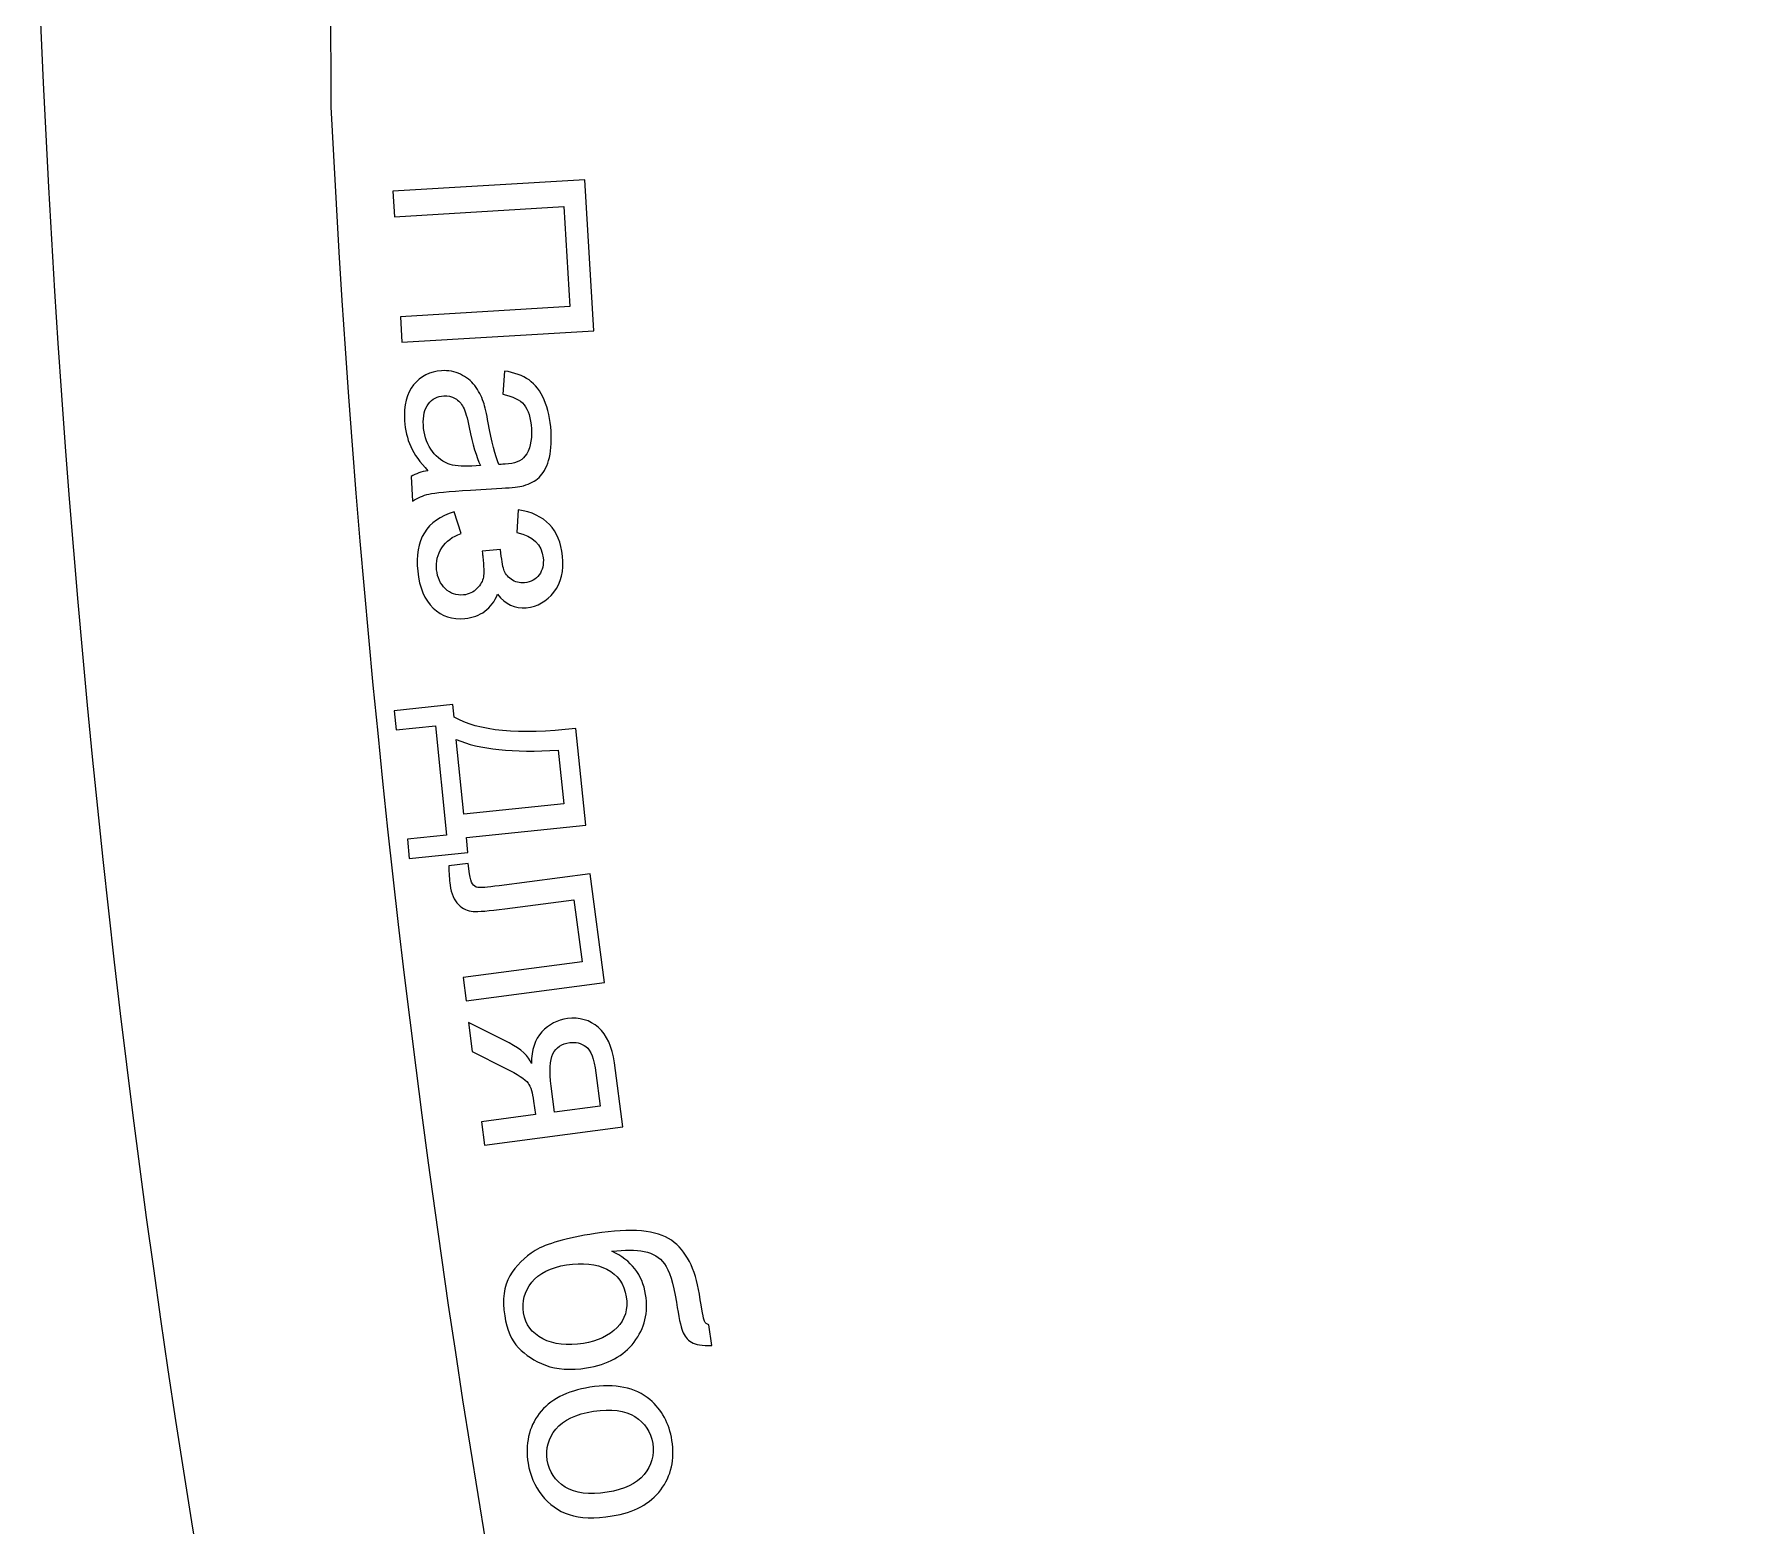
# Model space of a CAD drawing. Header units: millimetres. Extents: x -998 to 1016, y -1915 to 1914.
# Drawn here: x -205.5 to -151.6, y -1579 to -1532.1 of the extents above; entities that cross this region are included whole.
import ezdxf

# ---------------------------------------------------------------- set-up
doc = ezdxf.new("R2010")
doc.units = ezdxf.units.MM
doc.header["$MEASUREMENT"] = 0
doc.layers.add('layer 1', color=7, linetype='Continuous')

msp = doc.modelspace()

# ---------------------------------------------------------------- linework, layer by layer
at = {"layer": 'layer 1', "color": 2, "lineweight": 20}
msp.add_open_spline([(194.3957, -1114.8459), (124.2, -1114.8458), (58.2417, -1132.9496), (0.896, -1164.7091), (0.896, -1164.7091), (0.896, -1164.7091), (-12.0945, -1172.2086), (-12.0945, -1172.2086), (-12.0945, -1172.2086), (-125.2622, -1240.5539), (-201.8214, -1363.3757), (-205.4554, -1504.3458), (-205.4554, -1504.3458), (-205.4554, -1504.3458), (-170.9966, -1504.3458), (-170.9966, -1504.3458), (-170.9966, -1504.3458), (-170.9965, -1502.689), (-169.6534, -1501.3459), (-167.9964, -1501.3458), (-167.9964, -1501.3458), (-166.3398, -1501.3458), (-164.9752, -1502.6895), (-164.9966, -1504.3458), (-164.9966, -1504.3458), (-164.9966, -1504.3458), (-164.9967, -1504.3537), (-164.9967, -1504.3537), (-164.9967, -1504.3537), (-164.9967, -1504.3537), (-164.9967, -1525.3381), (-164.9967, -1525.3381), (-164.9967, -1525.3381), (-164.9967, -1525.3381), (-164.9966, -1525.3459), (-164.9966, -1525.3459), (-164.9966, -1525.3459), (-164.9752, -1527.0022), (-166.3398, -1528.3458), (-167.9966, -1528.3459), (-167.9966, -1528.3459), (-169.6534, -1528.3458), (-170.9965, -1527.0026), (-170.9965, -1525.3457), (-170.9965, -1525.3457), (-170.9965, -1525.3457), (-205.4554, -1525.3457), (-205.4554, -1525.3457), (-205.4554, -1525.3457), (-201.8212, -1666.315), (-125.2624, -1789.1349), (-12.0967, -1857.4819), (-12.0967, -1857.4819), (-12.0967, -1857.4819), (0.8935, -1864.9816), (0.8935, -1864.9816), (0.8935, -1864.9816), (58.2391, -1896.7429), (124.1991, -1914.8459), (194.3956, -1914.8459), (194.3956, -1914.8459), (263.5146, -1914.8459), (328.5246, -1897.2959), (385.2469, -1866.4366), (385.2469, -1866.4366), (385.2469, -1866.4366), (367.9563, -1836.489), (367.9563, -1836.489), (367.9563, -1836.489), (366.5217, -1837.3173), (364.6868, -1836.8255), (363.8584, -1835.3909), (363.8584, -1835.3909), (363.03, -1833.956), (363.5113, -1832.1024), (364.9564, -1831.2928), (364.9564, -1831.2928), (364.9564, -1831.2928), (364.9632, -1831.289), (364.9632, -1831.289), (364.9632, -1831.289), (364.9632, -1831.289), (383.1363, -1820.7968), (383.1363, -1820.7968), (383.1363, -1820.7968), (383.1363, -1820.7968), (383.143, -1820.7928), (383.143, -1820.7928), (383.143, -1820.7928), (384.5665, -1819.946), (386.4126, -1820.4561), (387.241, -1821.8909), (387.241, -1821.8909), (388.0694, -1823.3256), (387.5779, -1825.1605), (386.143, -1825.9889), (386.143, -1825.9889), (386.143, -1825.9889), (403.4201, -1855.9137), (403.4201, -1855.9137), (403.4201, -1855.9137), (515.9759, -1786.7795), (591.7027, -1663.5077), (594.3007, -1522.3458), (594.3007, -1522.3458), (594.3007, -1522.3458), (594.3007, -1507.3459), (594.3007, -1507.3459), (594.3007, -1507.3459), (591.7029, -1366.1862), (515.9772, -1242.9176), (403.4252, -1173.7812), (403.4252, -1173.7812), (403.4252, -1173.7812), (386.1526, -1203.6984), (386.1526, -1203.6984), (386.1526, -1203.6984), (387.5872, -1204.5268), (388.079, -1206.3617), (387.2506, -1207.7965), (387.2506, -1207.7965), (386.4221, -1209.2312), (384.5762, -1209.7413), (383.1525, -1208.8946), (383.1525, -1208.8946), (383.1525, -1208.8946), (383.1459, -1208.8906), (383.1459, -1208.8906), (383.1459, -1208.8906), (383.1459, -1208.8906), (364.9728, -1198.3983), (364.9728, -1198.3983), (364.9728, -1198.3983), (364.9728, -1198.3983), (364.9661, -1198.3945), (364.9661, -1198.3945), (364.9661, -1198.3945), (363.5207, -1197.5851), (363.0396, -1195.7313), (363.868, -1194.2965), (363.868, -1194.2965), (364.6963, -1192.8617), (366.531, -1192.37), (367.9659, -1193.1984), (367.9659, -1193.1984), (367.9659, -1193.1984), (385.2521, -1163.2578), (385.2521, -1163.2578), (385.2521, -1163.2578), (328.5313, -1132.3934), (263.5166, -1114.8459), (194.3957, -1114.8459)], degree=3, knots=[0, 0, 0, 0, 0.025641, 0.025641, 0.025641, 0.025641, 0.0512821, 0.0512821, 0.0512821, 0.0512821, 0.0769231, 0.0769231, 0.0769231, 0.0769231, 0.1025641, 0.1025641, 0.1025641, 0.1025641, 0.1282051, 0.1282051, 0.1282051, 0.1282051, 0.1538462, 0.1538462, 0.1538462, 0.1538462, 0.1794872, 0.1794872, 0.1794872, 0.1794872, 0.2051282, 0.2051282, 0.2051282, 0.2051282, 0.2307692, 0.2307692, 0.2307692, 0.2307692, 0.2564103, 0.2564103, 0.2564103, 0.2564103, 0.2820513, 0.2820513, 0.2820513, 0.2820513, 0.3076923, 0.3076923, 0.3076923, 0.3076923, 0.3333333, 0.3333333, 0.3333333, 0.3333333, 0.3589744, 0.3589744, 0.3589744, 0.3589744, 0.3846154, 0.3846154, 0.3846154, 0.3846154, 0.4102564, 0.4102564, 0.4102564, 0.4102564, 0.4358974, 0.4358974, 0.4358974, 0.4358974, 0.4615385, 0.4615385, 0.4615385, 0.4615385, 0.4871795, 0.4871795, 0.4871795, 0.4871795, 0.5128205, 0.5128205, 0.5128205, 0.5128205, 0.5384615, 0.5384615, 0.5384615, 0.5384615, 0.5641026, 0.5641026, 0.5641026, 0.5641026, 0.5897436, 0.5897436, 0.5897436, 0.5897436, 0.6153846, 0.6153846, 0.6153846, 0.6153846, 0.6410256, 0.6410256, 0.6410256, 0.6410256, 0.6666667, 0.6666667, 0.6666667, 0.6666667, 0.6923077, 0.6923077, 0.6923077, 0.6923077, 0.7179487, 0.7179487, 0.7179487, 0.7179487, 0.7435897, 0.7435897, 0.7435897, 0.7435897, 0.7692308, 0.7692308, 0.7692308, 0.7692308, 0.7948718, 0.7948718, 0.7948718, 0.7948718, 0.8205128, 0.8205128, 0.8205128, 0.8205128, 0.8461538, 0.8461538, 0.8461538, 0.8461538, 0.8717949, 0.8717949, 0.8717949, 0.8717949, 0.8974359, 0.8974359, 0.8974359, 0.8974359, 0.9230769, 0.9230769, 0.9230769, 0.9230769, 0.9487179, 0.9487179, 0.9487179, 0.9487179, 1, 1, 1, 1], dxfattribs=at)
at = {"layer": 'layer 1', "color": 250, "lineweight": 20}
msp.add_open_spline([(-196.2882, -1498.3028), (-196.2882, -1498.3028), (-196.1118, -1534.3457), (-196.1118, -1534.3457), (-196.1118, -1534.3457), (-189.6966, -1664.3935), (-119.0087, -1782.3638), (-7.5194, -1849.7323), (-7.5194, -1849.7323), (-7.5194, -1849.7323), (5.3237, -1857.1471), (5.3237, -1857.1471), (5.3237, -1857.1471), (63.3321, -1889.2601), (128.1011, -1905.8459), (194.3956, -1905.8459), (194.3956, -1905.8459), (269.9836, -1905.8459), (333.9758, -1880.035), (398.2295, -1843.2738)], degree=3, knots=[0, 0, 0, 0, 0.1666667, 0.1666667, 0.1666667, 0.1666667, 0.3333333, 0.3333333, 0.3333333, 0.3333333, 0.5, 0.5, 0.5, 0.5, 0.6666667, 0.6666667, 0.6666667, 0.6666667, 1, 1, 1, 1], dxfattribs=at)
at = {"layer": 'layer 1', "color": 250}
for points, knots in [([(-188.1161, -1536.6366), (-188.1161, -1536.6366), (-187.83, -1541.3891), (-187.83, -1541.3891), (-187.83, -1541.3891), (-187.83, -1541.3891), (-193.8742, -1541.7526), (-193.8742, -1541.7526), (-193.8742, -1541.7526), (-193.8742, -1541.7526), (-193.9228, -1540.9495), (-193.9228, -1540.9495), (-193.9228, -1540.9495), (-193.9228, -1540.9495), (-188.5914, -1540.628), (-188.5914, -1540.628), (-188.5914, -1540.628), (-188.5914, -1540.628), (-188.7803, -1537.4788), (-188.7803, -1537.4788), (-188.7803, -1537.4788), (-188.7803, -1537.4788), (-194.1116, -1537.7989), (-194.1116, -1537.7989), (-194.1116, -1537.7989), (-194.1116, -1537.7989), (-194.1601, -1536.9985), (-194.1601, -1536.9985), (-194.1601, -1536.9985), (-194.1601, -1536.9985), (-188.1161, -1536.6366), (-188.1161, -1536.6366)], [0, 0, 0, 0, 0.1111111, 0.1111111, 0.1111111, 0.1111111, 0.2222222, 0.2222222, 0.2222222, 0.2222222, 0.3333333, 0.3333333, 0.3333333, 0.3333333, 0.4444444, 0.4444444, 0.4444444, 0.4444444, 0.5555556, 0.5555556, 0.5555556, 0.5555556, 0.6666667, 0.6666667, 0.6666667, 0.6666667, 0.7777778, 0.7777778, 0.7777778, 0.7777778, 1, 1, 1, 1]), ([(-193.0574, -1545.7941), (-193.3074, -1545.5333), (-193.4882, -1545.2785), (-193.6, -1545.0297), (-193.6, -1545.0297), (-193.7117, -1544.7808), (-193.7755, -1544.511), (-193.7939, -1544.2202), (-193.7939, -1544.2202), (-193.8227, -1543.7388), (-193.7265, -1543.3626), (-193.5079, -1543.0897), (-193.5079, -1543.0897), (-193.2879, -1542.817), (-192.9952, -1542.6702), (-192.6297, -1542.6478), (-192.6297, -1542.6478), (-192.4151, -1542.6347), (-192.2163, -1542.6723), (-192.0332, -1542.7592), (-192.0332, -1542.7592), (-191.8502, -1542.8461), (-191.7011, -1542.9653), (-191.5832, -1543.1169), (-191.5832, -1543.1169), (-191.4668, -1543.2684), (-191.3759, -1543.4423), (-191.3091, -1543.636), (-191.3091, -1543.636), (-191.2617, -1543.7802), (-191.2105, -1543.9977), (-191.1568, -1544.29), (-191.1568, -1544.29), (-191.0494, -1544.8846), (-190.9385, -1545.3198), (-190.8227, -1545.5968), (-190.8227, -1545.5968), (-190.721, -1545.5945), (-190.6561, -1545.592), (-190.6279, -1545.5893), (-190.6279, -1545.5893), (-190.3258, -1545.5723), (-190.1166, -1545.4886), (-190.0016, -1545.3409), (-190.0016, -1545.3409), (-189.8455, -1545.1412), (-189.7793, -1544.8551), (-189.8016, -1544.4811), (-189.8016, -1544.4811), (-189.8226, -1544.1324), (-189.899, -1543.878), (-190.0309, -1543.7194), (-190.0309, -1543.7194), (-190.1629, -1543.5594), (-190.3868, -1543.4497), (-190.7025, -1543.389), (-190.7025, -1543.389), (-190.7025, -1543.389), (-190.647, -1542.6568), (-190.647, -1542.6568), (-190.647, -1542.6568), (-190.3325, -1542.7049), (-190.0747, -1542.7978), (-189.8749, -1542.9384), (-189.8749, -1542.9384), (-189.6752, -1543.0775), (-189.5153, -1543.2872), (-189.3952, -1543.5671), (-189.3952, -1543.5671), (-189.2752, -1543.8471), (-189.2033, -1544.1748), (-189.1809, -1544.5516), (-189.1809, -1544.5516), (-189.1573, -1544.9257), (-189.1841, -1545.2318), (-189.2571, -1545.47), (-189.2571, -1545.47), (-189.3317, -1545.7095), (-189.4312, -1545.8882), (-189.5588, -1546.0062), (-189.5588, -1546.0062), (-189.6849, -1546.1242), (-189.849, -1546.2109), (-190.0496, -1546.2664), (-190.0496, -1546.2664), (-190.1754, -1546.2997), (-190.4027, -1546.3255), (-190.7315, -1546.3452), (-190.7315, -1546.3452), (-190.7315, -1546.3452), (-191.721, -1546.4041), (-191.721, -1546.4041), (-191.721, -1546.4041), (-192.4113, -1546.4462), (-192.8461, -1546.488), (-193.0269, -1546.5309), (-193.0269, -1546.5309), (-193.2076, -1546.5738), (-193.3802, -1546.6464), (-193.5416, -1546.7501), (-193.5416, -1546.7501), (-193.5416, -1546.7501), (-193.5888, -1545.9751), (-193.5888, -1545.9751), (-193.5888, -1545.9751), (-193.4388, -1545.8884), (-193.2622, -1545.8285), (-193.0574, -1545.7941)], [0, 0, 0, 0, 0.0357143, 0.0357143, 0.0357143, 0.0357143, 0.0714286, 0.0714286, 0.0714286, 0.0714286, 0.1071429, 0.1071429, 0.1071429, 0.1071429, 0.1428571, 0.1428571, 0.1428571, 0.1428571, 0.1785714, 0.1785714, 0.1785714, 0.1785714, 0.2142857, 0.2142857, 0.2142857, 0.2142857, 0.25, 0.25, 0.25, 0.25, 0.2857143, 0.2857143, 0.2857143, 0.2857143, 0.3214286, 0.3214286, 0.3214286, 0.3214286, 0.3571429, 0.3571429, 0.3571429, 0.3571429, 0.3928571, 0.3928571, 0.3928571, 0.3928571, 0.4285714, 0.4285714, 0.4285714, 0.4285714, 0.4642857, 0.4642857, 0.4642857, 0.4642857, 0.5, 0.5, 0.5, 0.5, 0.5357143, 0.5357143, 0.5357143, 0.5357143, 0.5714286, 0.5714286, 0.5714286, 0.5714286, 0.6071429, 0.6071429, 0.6071429, 0.6071429, 0.6428571, 0.6428571, 0.6428571, 0.6428571, 0.6785714, 0.6785714, 0.6785714, 0.6785714, 0.7142857, 0.7142857, 0.7142857, 0.7142857, 0.75, 0.75, 0.75, 0.75, 0.7857143, 0.7857143, 0.7857143, 0.7857143, 0.8214286, 0.8214286, 0.8214286, 0.8214286, 0.8571429, 0.8571429, 0.8571429, 0.8571429, 0.8928571, 0.8928571, 0.8928571, 0.8928571, 0.9285714, 0.9285714, 0.9285714, 0.9285714, 1, 1, 1, 1]), ([(-191.4042, -1545.6323), (-191.53, -1545.3693), (-191.6482, -1544.9708), (-191.7572, -1544.4369), (-191.7572, -1544.4369), (-191.8194, -1544.1346), (-191.8818, -1543.9212), (-191.9448, -1543.7982), (-191.9448, -1543.7982), (-192.0063, -1543.6751), (-192.0934, -1543.583), (-192.2031, -1543.5204), (-192.2031, -1543.5204), (-192.313, -1543.4579), (-192.4328, -1543.4305), (-192.5612, -1543.4384), (-192.5612, -1543.4384), (-192.7588, -1543.4502), (-192.9201, -1543.5355), (-193.0436, -1543.693), (-193.0436, -1543.693), (-193.1657, -1543.8505), (-193.2188, -1544.0733), (-193.2018, -1544.3626), (-193.2018, -1544.3626), (-193.1848, -1544.6478), (-193.1069, -1544.8992), (-192.9682, -1545.1143), (-192.9682, -1545.1143), (-192.8295, -1545.3295), (-192.6481, -1545.4827), (-192.4256, -1545.574), (-192.4256, -1545.574), (-192.2523, -1545.644), (-192.0027, -1545.6677), (-191.6753, -1545.648), (-191.6753, -1545.648), (-191.6753, -1545.648), (-191.4042, -1545.6323), (-191.4042, -1545.6323)], [0, 0, 0, 0, 0.0909091, 0.0909091, 0.0909091, 0.0909091, 0.1818182, 0.1818182, 0.1818182, 0.1818182, 0.2727273, 0.2727273, 0.2727273, 0.2727273, 0.3636364, 0.3636364, 0.3636364, 0.3636364, 0.4545455, 0.4545455, 0.4545455, 0.4545455, 0.5454545, 0.5454545, 0.5454545, 0.5454545, 0.6363636, 0.6363636, 0.6363636, 0.6363636, 0.7272727, 0.7272727, 0.7272727, 0.7272727, 0.8181818, 0.8181818, 0.8181818, 0.8181818, 1, 1, 1, 1]), ([(-191.3523, -1548.3325), (-191.3523, -1548.3325), (-190.7728, -1548.2741), (-190.7728, -1548.2741), (-190.7728, -1548.2741), (-190.7377, -1548.5857), (-190.7034, -1548.7971), (-190.6701, -1548.9082), (-190.6701, -1548.9082), (-190.6353, -1549.0194), (-190.5597, -1549.1204), (-190.439, -1549.2111), (-190.439, -1549.2111), (-190.3197, -1549.3004), (-190.1768, -1549.3373), (-190.0119, -1549.3204), (-190.0119, -1549.3204), (-189.8131, -1549.3004), (-189.6599, -1549.2172), (-189.5539, -1549.0724), (-189.5539, -1549.0724), (-189.4493, -1548.9262), (-189.407, -1548.748), (-189.4285, -1548.538), (-189.4285, -1548.538), (-189.4716, -1548.1206), (-189.7461, -1547.8548), (-190.2538, -1547.7377), (-190.2538, -1547.7377), (-190.2538, -1547.7377), (-190.2118, -1547.0233), (-190.2118, -1547.0233), (-190.2118, -1547.0233), (-189.3696, -1547.1588), (-188.9055, -1547.6446), (-188.8194, -1548.4835), (-188.8194, -1548.4835), (-188.7717, -1548.9488), (-188.8617, -1549.3277), (-189.0893, -1549.6174), (-189.0893, -1549.6174), (-189.3168, -1549.9087), (-189.6075, -1550.072), (-189.96, -1550.1089), (-189.96, -1550.1089), (-190.3167, -1550.1457), (-190.6186, -1550.0015), (-190.864, -1549.679), (-190.864, -1549.679), (-190.9594, -1549.9098), (-191.0934, -1550.0901), (-191.2645, -1550.2186), (-191.2645, -1550.2186), (-191.4341, -1550.347), (-191.6452, -1550.4236), (-191.8947, -1550.4496), (-191.8947, -1550.4496), (-192.2867, -1550.4897), (-192.6192, -1550.3795), (-192.8923, -1550.1193), (-192.8923, -1550.1193), (-193.1655, -1549.8606), (-193.3282, -1549.4739), (-193.3805, -1548.9621), (-193.3805, -1548.9621), (-193.4834, -1547.9666), (-193.1006, -1547.3439), (-192.232, -1547.0939), (-192.232, -1547.0939), (-192.232, -1547.0939), (-192.0118, -1547.7737), (-192.0118, -1547.7737), (-192.0118, -1547.7737), (-192.2848, -1547.8663), (-192.4881, -1548.0162), (-192.6219, -1548.2247), (-192.6219, -1548.2247), (-192.7556, -1548.4332), (-192.8086, -1548.6624), (-192.784, -1548.9118), (-192.784, -1548.9118), (-192.7579, -1549.1615), (-192.6659, -1549.3625), (-192.5079, -1549.5135), (-192.5079, -1549.5135), (-192.3501, -1549.6646), (-192.1604, -1549.7293), (-191.9419, -1549.7063), (-191.9419, -1549.7063), (-191.7713, -1549.688), (-191.6294, -1549.6219), (-191.5132, -1549.5038), (-191.5132, -1549.5038), (-191.3984, -1549.3871), (-191.3317, -1549.268), (-191.3115, -1549.1465), (-191.3115, -1549.1465), (-191.2928, -1549.0263), (-191.2989, -1548.8105), (-191.3311, -1548.5018), (-191.3311, -1548.5018), (-191.3327, -1548.4763), (-191.3403, -1548.42), (-191.3523, -1548.3325)], [0, 0, 0, 0, 0.037037, 0.037037, 0.037037, 0.037037, 0.0740741, 0.0740741, 0.0740741, 0.0740741, 0.1111111, 0.1111111, 0.1111111, 0.1111111, 0.1481481, 0.1481481, 0.1481481, 0.1481481, 0.1851852, 0.1851852, 0.1851852, 0.1851852, 0.2222222, 0.2222222, 0.2222222, 0.2222222, 0.2592593, 0.2592593, 0.2592593, 0.2592593, 0.2962963, 0.2962963, 0.2962963, 0.2962963, 0.3333333, 0.3333333, 0.3333333, 0.3333333, 0.3703704, 0.3703704, 0.3703704, 0.3703704, 0.4074074, 0.4074074, 0.4074074, 0.4074074, 0.4444444, 0.4444444, 0.4444444, 0.4444444, 0.4814815, 0.4814815, 0.4814815, 0.4814815, 0.5185185, 0.5185185, 0.5185185, 0.5185185, 0.5555556, 0.5555556, 0.5555556, 0.5555556, 0.5925926, 0.5925926, 0.5925926, 0.5925926, 0.6296296, 0.6296296, 0.6296296, 0.6296296, 0.6666667, 0.6666667, 0.6666667, 0.6666667, 0.7037037, 0.7037037, 0.7037037, 0.7037037, 0.7407407, 0.7407407, 0.7407407, 0.7407407, 0.7777778, 0.7777778, 0.7777778, 0.7777778, 0.8148148, 0.8148148, 0.8148148, 0.8148148, 0.8518519, 0.8518519, 0.8518519, 0.8518519, 0.8888889, 0.8888889, 0.8888889, 0.8888889, 0.9259259, 0.9259259, 0.9259259, 0.9259259, 1, 1, 1, 1]), ([(-188.4039, -1553.9103), (-188.4039, -1553.9103), (-188.0904, -1556.9516), (-188.0904, -1556.9516), (-188.0904, -1556.9516), (-188.0904, -1556.9516), (-191.8465, -1557.3387), (-191.8465, -1557.3387), (-191.8465, -1557.3387), (-191.8465, -1557.3387), (-191.7988, -1557.811), (-191.7988, -1557.811), (-191.7988, -1557.811), (-191.7988, -1557.811), (-193.6444, -1558.0015), (-193.6444, -1558.0015), (-193.6444, -1558.0015), (-193.6444, -1558.0015), (-193.706, -1557.3924), (-193.706, -1557.3924), (-193.706, -1557.3924), (-193.706, -1557.3924), (-192.4695, -1557.2649), (-192.4695, -1557.2649), (-192.4695, -1557.2649), (-192.4695, -1557.2649), (-192.823, -1553.8289), (-192.823, -1553.8289), (-192.823, -1553.8289), (-192.823, -1553.8289), (-194.0608, -1553.9564), (-194.0608, -1553.9564), (-194.0608, -1553.9564), (-194.0608, -1553.9564), (-194.1224, -1553.3487), (-194.1224, -1553.3487), (-194.1224, -1553.3487), (-194.1224, -1553.3487), (-192.2782, -1553.1583), (-192.2782, -1553.1583), (-192.2782, -1553.1583), (-192.2782, -1553.1583), (-192.2368, -1553.5488), (-192.2368, -1553.5488), (-192.2368, -1553.5488), (-191.4767, -1553.9968), (-190.1986, -1554.1173), (-188.4039, -1553.9103)], [0, 0, 0, 0, 0.0769231, 0.0769231, 0.0769231, 0.0769231, 0.1538462, 0.1538462, 0.1538462, 0.1538462, 0.2307692, 0.2307692, 0.2307692, 0.2307692, 0.3076923, 0.3076923, 0.3076923, 0.3076923, 0.3846154, 0.3846154, 0.3846154, 0.3846154, 0.4615385, 0.4615385, 0.4615385, 0.4615385, 0.5384615, 0.5384615, 0.5384615, 0.5384615, 0.6153846, 0.6153846, 0.6153846, 0.6153846, 0.6923077, 0.6923077, 0.6923077, 0.6923077, 0.7692308, 0.7692308, 0.7692308, 0.7692308, 0.8461538, 0.8461538, 0.8461538, 0.8461538, 1, 1, 1, 1]), ([(-188.9528, -1554.5895), (-190.3744, -1554.6804), (-191.445, -1554.5694), (-192.1646, -1554.2565), (-192.1646, -1554.2565), (-192.1646, -1554.2565), (-191.9233, -1556.6027), (-191.9233, -1556.6027), (-191.9233, -1556.6027), (-191.9233, -1556.6027), (-188.7791, -1556.2786), (-188.7791, -1556.2786), (-188.7791, -1556.2786), (-188.7791, -1556.2786), (-188.9528, -1554.5895), (-188.9528, -1554.5895)], [0, 0, 0, 0, 0.2, 0.2, 0.2, 0.2, 0.4, 0.4, 0.4, 0.4, 0.6, 0.6, 0.6, 0.6, 1, 1, 1, 1]), ([(-187.9497, -1558.4829), (-187.9497, -1558.4829), (-187.5004, -1561.9098), (-187.5004, -1561.9098), (-187.5004, -1561.9098), (-187.5004, -1561.9098), (-191.8525, -1562.4805), (-191.8525, -1562.4805), (-191.8525, -1562.4805), (-191.8525, -1562.4805), (-191.949, -1561.7472), (-191.949, -1561.7472), (-191.949, -1561.7472), (-191.949, -1561.7472), (-188.2061, -1561.2555), (-188.2061, -1561.2555), (-188.2061, -1561.2555), (-188.2061, -1561.2555), (-188.4637, -1559.3009), (-188.4637, -1559.3009), (-188.4637, -1559.3009), (-188.4637, -1559.3009), (-190.6313, -1559.5848), (-190.6313, -1559.5848), (-190.6313, -1559.5848), (-191.1361, -1559.6521), (-191.4718, -1559.679), (-191.6385, -1559.6671), (-191.6385, -1559.6671), (-191.8036, -1559.6552), (-191.9564, -1559.5839), (-192.0953, -1559.4519), (-192.0953, -1559.4519), (-192.2356, -1559.3199), (-192.3226, -1559.1143), (-192.3591, -1558.8365), (-192.3591, -1558.8365), (-192.3826, -1558.6645), (-192.3976, -1558.4642), (-192.4044, -1558.237), (-192.4044, -1558.237), (-192.4044, -1558.237), (-191.7894, -1558.1565), (-191.7894, -1558.1565), (-191.7894, -1558.1565), (-191.7894, -1558.1565), (-191.747, -1558.4809), (-191.747, -1558.4809), (-191.747, -1558.4809), (-191.7279, -1558.6332), (-191.6978, -1558.7417), (-191.658, -1558.8022), (-191.658, -1558.8022), (-191.6168, -1558.8641), (-191.5615, -1558.9005), (-191.4909, -1558.9143), (-191.4909, -1558.9143), (-191.419, -1558.9267), (-191.1947, -1558.9086), (-190.8181, -1558.8589), (-190.8181, -1558.8589), (-190.8181, -1558.8589), (-187.9497, -1558.4829), (-187.9497, -1558.4829)], [0, 0, 0, 0, 0.0588235, 0.0588235, 0.0588235, 0.0588235, 0.1176471, 0.1176471, 0.1176471, 0.1176471, 0.1764706, 0.1764706, 0.1764706, 0.1764706, 0.2352941, 0.2352941, 0.2352941, 0.2352941, 0.2941176, 0.2941176, 0.2941176, 0.2941176, 0.3529412, 0.3529412, 0.3529412, 0.3529412, 0.4117647, 0.4117647, 0.4117647, 0.4117647, 0.4705882, 0.4705882, 0.4705882, 0.4705882, 0.5294118, 0.5294118, 0.5294118, 0.5294118, 0.5882353, 0.5882353, 0.5882353, 0.5882353, 0.6470588, 0.6470588, 0.6470588, 0.6470588, 0.7058824, 0.7058824, 0.7058824, 0.7058824, 0.7647059, 0.7647059, 0.7647059, 0.7647059, 0.8235294, 0.8235294, 0.8235294, 0.8235294, 0.8823529, 0.8823529, 0.8823529, 0.8823529, 1, 1, 1, 1]), ([(-186.9222, -1566.4495), (-186.9222, -1566.4495), (-191.2743, -1567.0202), (-191.2743, -1567.0202), (-191.2743, -1567.0202), (-191.2743, -1567.0202), (-191.3709, -1566.2868), (-191.3709, -1566.2868), (-191.3709, -1566.2868), (-191.3709, -1566.2868), (-189.6743, -1566.0644), (-189.6743, -1566.0644), (-189.6743, -1566.0644), (-189.6743, -1566.0644), (-189.7299, -1565.6385), (-189.7299, -1565.6385), (-189.7299, -1565.6385), (-189.7636, -1565.3776), (-189.8223, -1565.1888), (-189.9062, -1565.0706), (-189.9062, -1565.0706), (-189.99, -1564.9525), (-190.2292, -1564.7956), (-190.6252, -1564.5998), (-190.6252, -1564.5998), (-190.6252, -1564.5998), (-191.6606, -1564.0811), (-191.6606, -1564.0811), (-191.6606, -1564.0811), (-191.6606, -1564.0811), (-191.7806, -1563.1673), (-191.7806, -1563.1673), (-191.7806, -1563.1673), (-191.7806, -1563.1673), (-190.5034, -1563.8091), (-190.5034, -1563.8091), (-190.5034, -1563.8091), (-190.1144, -1564.0048), (-189.8805, -1564.2211), (-189.8018, -1564.4549), (-189.8018, -1564.4549), (-189.7996, -1564.0259), (-189.6896, -1563.6938), (-189.4692, -1563.4585), (-189.4692, -1563.4585), (-189.2502, -1563.2232), (-188.9813, -1563.0837), (-188.6611, -1563.0426), (-188.6611, -1563.0426), (-188.2846, -1562.9929), (-187.961, -1563.0859), (-187.6904, -1563.3218), (-187.6904, -1563.3218), (-187.4212, -1563.5576), (-187.2529, -1563.9279), (-187.1871, -1564.4328), (-187.1871, -1564.4328), (-187.1871, -1564.4328), (-186.9222, -1566.4495), (-186.9222, -1566.4495)], [0, 0, 0, 0, 0.0625, 0.0625, 0.0625, 0.0625, 0.125, 0.125, 0.125, 0.125, 0.1875, 0.1875, 0.1875, 0.1875, 0.25, 0.25, 0.25, 0.25, 0.3125, 0.3125, 0.3125, 0.3125, 0.375, 0.375, 0.375, 0.375, 0.4375, 0.4375, 0.4375, 0.4375, 0.5, 0.5, 0.5, 0.5, 0.5625, 0.5625, 0.5625, 0.5625, 0.625, 0.625, 0.625, 0.625, 0.6875, 0.6875, 0.6875, 0.6875, 0.75, 0.75, 0.75, 0.75, 0.8125, 0.8125, 0.8125, 0.8125, 0.875, 0.875, 0.875, 0.875, 1, 1, 1, 1]), ([(-187.6294, -1565.7966), (-187.6294, -1565.7966), (-187.767, -1564.7474), (-187.767, -1564.7474), (-187.767, -1564.7474), (-187.8241, -1564.3074), (-187.9298, -1564.0327), (-188.0827, -1563.9233), (-188.0827, -1563.9233), (-188.237, -1563.814), (-188.4051, -1563.771), (-188.587, -1563.7958), (-188.587, -1563.7958), (-188.8466, -1563.8295), (-189.0253, -1563.9475), (-189.1231, -1564.1512), (-189.1231, -1564.1512), (-189.2195, -1564.3548), (-189.2376, -1564.6935), (-189.1748, -1565.1688), (-189.1748, -1565.1688), (-189.1748, -1565.1688), (-189.0679, -1565.9839), (-189.0679, -1565.9839), (-189.0679, -1565.9839), (-189.0679, -1565.9839), (-187.6294, -1565.7966), (-187.6294, -1565.7966)], [0, 0, 0, 0, 0.125, 0.125, 0.125, 0.125, 0.25, 0.25, 0.25, 0.25, 0.375, 0.375, 0.375, 0.375, 0.5, 0.5, 0.5, 0.5, 0.625, 0.625, 0.625, 0.625, 0.75, 0.75, 0.75, 0.75, 1, 1, 1, 1]), ([(-184.2165, -1572.6776), (-184.2165, -1572.6776), (-184.1205, -1573.3266), (-184.1205, -1573.3266), (-184.1205, -1573.3266), (-184.4167, -1573.3436), (-184.6299, -1573.3112), (-184.7597, -1573.2295), (-184.7597, -1573.2295), (-184.8895, -1573.149), (-184.9841, -1573.0319), (-185.0405, -1572.881), (-185.0405, -1572.881), (-185.0984, -1572.73), (-185.1635, -1572.4252), (-185.2356, -1571.9695), (-185.2356, -1571.9695), (-185.3316, -1571.3626), (-185.4559, -1570.9577), (-185.6084, -1570.756), (-185.6084, -1570.756), (-185.7594, -1570.5542), (-185.9725, -1570.4259), (-186.2449, -1570.3695), (-186.2449, -1570.3695), (-186.5172, -1570.3145), (-186.8573, -1570.3132), (-187.2637, -1570.3669), (-187.2637, -1570.3669), (-186.9603, -1570.5079), (-186.7189, -1570.6913), (-186.5425, -1570.917), (-186.5425, -1570.917), (-186.3661, -1571.1428), (-186.253, -1571.4109), (-186.2036, -1571.7213), (-186.2036, -1571.7213), (-186.1132, -1572.2885), (-186.2344, -1572.7909), (-186.5659, -1573.2256), (-186.5659, -1573.2256), (-186.896, -1573.6603), (-187.3955, -1573.93), (-188.0615, -1574.036), (-188.0615, -1574.036), (-188.568, -1574.1165), (-188.997, -1574.0885), (-189.3512, -1573.9517), (-189.3512, -1573.9517), (-189.7041, -1573.8149), (-189.9906, -1573.6329), (-190.208, -1573.4044), (-190.208, -1573.4044), (-190.4253, -1573.1744), (-190.5694, -1572.8386), (-190.64, -1572.3955), (-190.64, -1572.3955), (-190.7206, -1571.8805), (-190.667, -1571.4628), (-190.4766, -1571.1396), (-190.4766, -1571.1396), (-190.2862, -1570.8164), (-190.0209, -1570.5496), (-189.6767, -1570.3393), (-189.6767, -1570.3393), (-189.3338, -1570.129), (-188.7074, -1569.951), (-187.7958, -1569.8068), (-187.7958, -1569.8068), (-186.65, -1569.6245), (-185.8485, -1569.6962), (-185.3898, -1570.0207), (-185.3898, -1570.0207), (-184.9311, -1570.3451), (-184.6388, -1570.9109), (-184.5102, -1571.7152), (-184.5102, -1571.7152), (-184.4312, -1572.2162), (-184.3774, -1572.4983), (-184.3506, -1572.5647), (-184.3506, -1572.5647), (-184.3238, -1572.6296), (-184.2787, -1572.6677), (-184.2165, -1572.6776)], [0, 0, 0, 0, 0.0454545, 0.0454545, 0.0454545, 0.0454545, 0.0909091, 0.0909091, 0.0909091, 0.0909091, 0.1363636, 0.1363636, 0.1363636, 0.1363636, 0.1818182, 0.1818182, 0.1818182, 0.1818182, 0.2272727, 0.2272727, 0.2272727, 0.2272727, 0.2727273, 0.2727273, 0.2727273, 0.2727273, 0.3181818, 0.3181818, 0.3181818, 0.3181818, 0.3636364, 0.3636364, 0.3636364, 0.3636364, 0.4090909, 0.4090909, 0.4090909, 0.4090909, 0.4545455, 0.4545455, 0.4545455, 0.4545455, 0.5, 0.5, 0.5, 0.5, 0.5454545, 0.5454545, 0.5454545, 0.5454545, 0.5909091, 0.5909091, 0.5909091, 0.5909091, 0.6363636, 0.6363636, 0.6363636, 0.6363636, 0.6818182, 0.6818182, 0.6818182, 0.6818182, 0.7272727, 0.7272727, 0.7272727, 0.7272727, 0.7727273, 0.7727273, 0.7727273, 0.7727273, 0.8181818, 0.8181818, 0.8181818, 0.8181818, 0.8636364, 0.8636364, 0.8636364, 0.8636364, 0.9090909, 0.9090909, 0.9090909, 0.9090909, 1, 1, 1, 1]), ([(-188.1632, -1573.2656), (-187.7118, -1573.1935), (-187.359, -1573.0282), (-187.1036, -1572.7685), (-187.1036, -1572.7685), (-186.8497, -1572.5102), (-186.7538, -1572.1857), (-186.8146, -1571.7962), (-186.8146, -1571.7962), (-186.8797, -1571.3913), (-187.0814, -1571.1035), (-187.4216, -1570.9314), (-187.4216, -1570.9314), (-187.7604, -1570.7593), (-188.1851, -1570.7129), (-188.693, -1570.7934), (-188.693, -1570.7934), (-189.1968, -1570.874), (-189.5622, -1571.0561), (-189.7907, -1571.3426), (-189.7907, -1571.3426), (-190.0179, -1571.6277), (-190.1039, -1571.9495), (-190.0473, -1572.305), (-190.0473, -1572.305), (-189.9894, -1572.6706), (-189.7875, -1572.9414), (-189.4432, -1573.1191), (-189.4432, -1573.1191), (-189.0988, -1573.2969), (-188.6712, -1573.3461), (-188.1632, -1573.2656)], [0, 0, 0, 0, 0.1111111, 0.1111111, 0.1111111, 0.1111111, 0.2222222, 0.2222222, 0.2222222, 0.2222222, 0.3333333, 0.3333333, 0.3333333, 0.3333333, 0.4444444, 0.4444444, 0.4444444, 0.4444444, 0.5555556, 0.5555556, 0.5555556, 0.5555556, 0.6666667, 0.6666667, 0.6666667, 0.6666667, 0.7777778, 0.7777778, 0.7777778, 0.7777778, 1, 1, 1, 1]), ([(-187.9602, -1574.6466), (-187.1587, -1574.5195), (-186.5279, -1574.6491), (-186.072, -1575.0342), (-186.072, -1575.0342), (-185.6909, -1575.3558), (-185.4595, -1575.7848), (-185.3746, -1576.3196), (-185.3746, -1576.3196), (-185.28, -1576.915), (-185.397, -1577.4329), (-185.727, -1577.8733), (-185.727, -1577.8733), (-186.0585, -1578.3137), (-186.5678, -1578.5875), (-187.255, -1578.6978), (-187.255, -1578.6978), (-187.8124, -1578.7854), (-188.2654, -1578.7714), (-188.6112, -1578.6557), (-188.6112, -1578.6557), (-188.9569, -1578.5388), (-189.2448, -1578.3342), (-189.4721, -1578.0436), (-189.4721, -1578.0436), (-189.6994, -1577.7516), (-189.8434, -1577.4171), (-189.9027, -1577.0389), (-189.9027, -1577.0389), (-189.9988, -1576.4322), (-189.8819, -1575.91), (-189.5531, -1575.4753), (-189.5531, -1575.4753), (-189.2231, -1575.0392), (-188.6925, -1574.7639), (-187.9602, -1574.6466)], [0, 0, 0, 0, 0.1, 0.1, 0.1, 0.1, 0.2, 0.2, 0.2, 0.2, 0.3, 0.3, 0.3, 0.3, 0.4, 0.4, 0.4, 0.4, 0.5, 0.5, 0.5, 0.5, 0.6, 0.6, 0.6, 0.6, 0.7, 0.7, 0.7, 0.7, 0.8, 0.8, 0.8, 0.8, 1, 1, 1, 1]), ([(-187.8415, -1575.4016), (-188.396, -1575.4906), (-188.7925, -1575.677), (-189.0295, -1575.9634), (-189.0295, -1575.9634), (-189.2679, -1576.2486), (-189.3567, -1576.576), (-189.2987, -1576.9428), (-189.2987, -1576.9428), (-189.2409, -1577.3069), (-189.0545, -1577.5891), (-188.7383, -1577.7865), (-188.7383, -1577.7865), (-188.4222, -1577.984), (-187.9805, -1578.039), (-187.4119, -1577.9485), (-187.4119, -1577.9485), (-186.8756, -1577.8637), (-186.489, -1577.6774), (-186.252, -1577.3894), (-186.252, -1577.3894), (-186.0151, -1577.1029), (-185.9248, -1576.7784), (-185.9813, -1576.417), (-185.9813, -1576.417), (-186.0394, -1576.0488), (-186.2257, -1575.7666), (-186.539, -1575.5677), (-186.539, -1575.5677), (-186.8523, -1575.3689), (-187.2855, -1575.314), (-187.8415, -1575.4016)], [0, 0, 0, 0, 0.1111111, 0.1111111, 0.1111111, 0.1111111, 0.2222222, 0.2222222, 0.2222222, 0.2222222, 0.3333333, 0.3333333, 0.3333333, 0.3333333, 0.4444444, 0.4444444, 0.4444444, 0.4444444, 0.5555556, 0.5555556, 0.5555556, 0.5555556, 0.6666667, 0.6666667, 0.6666667, 0.6666667, 0.7777778, 0.7777778, 0.7777778, 0.7777778, 1, 1, 1, 1])]:
    msp.add_open_spline(points, degree=3, knots=knots, dxfattribs=at)

doc.saveas('drawing.dxf')
